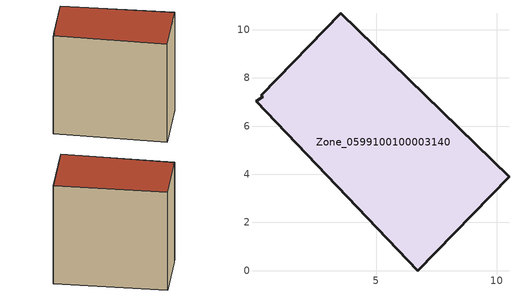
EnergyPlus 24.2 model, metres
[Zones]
Zone_0599100100003140
 floor ground (C_G): 0.29,7.22 0.24,7.28 3.53,10.67 10.51,3.9 6.73,0 0.01,7.02 z0
 wall outside (C_F): 6.73,0 10.51,3.9 3.53,10.67 0.24,7.28 0.29,7.22 0.01,7.02 6.73,0 z0:9.51
 roof outside (C_R): 0.29,7.22 0.01,7.02 6.73,0 10.51,3.9 3.53,10.67 0.24,7.28 z9.51
[BUILDING]
Pand.0599100100003140: North Axis=0; Terrain=City; Loads Convergence Tolerance Value=0.04; Temperature Convergence Tolerance Value=0.4; Solar Distribution=FullExterior; Maximum Number of Warmup Days=25; Minimum Number of Warmup Days=1
[Site:Location]
Rotterdam.The.Hague.AP_ZH_NLD Design_Conditions: Latitude=51.96; Longitude=4.45; Time Zone=1; Elevation=-4.5
[SITE:GROUNDTEMPERATURE:BUILDINGSURFACE]
18, 18, 18, 18, 18, 18, 18, 18, 18, 18, 18, 18
[MATERIAL] Thermal Absorptance=0.9; Solar Absorptance=0.7; Visible Absorptance=0.7
Name | Roughness | Thickness | Conductivity | Density | Specific Heat
G.TI.2006-2014 | MediumSmooth | 0.15 | 0.06 | 540 | 1210
F.TI.2006-2014 | Rough | 0.3 | 0.12 | 1920 | 840
R.TI.2006-2014 | MediumRough | 0.2 | 0.08 | 1500 | 1000
[CONSTRUCTION]
C_G: G.TI.2006-2014
C_F: F.TI.2006-2014
C_R: R.TI.2006-2014
[ZONE]
Zone_0599100100003140: Type=1; Multiplier=1; Ceiling Height=Autocalculate; Volume=Autocalculate; Floor Area=autocalculate; Part of Total Floor Area=Yes
[ZONEINFILTRATION:DESIGNFLOWRATE]
Infil_Zone_0599100100003140: Zone or ZoneList or Space or SpaceList=Zone_0599100100003140; Schedule=AlwaysOn; Design Flow Rate Calculation Method=Flow/Area; Flow Rate per Floor Area=0.0015; Constant Term Coefficient=1; Temperature Term Coefficient=0; Velocity Term Coefficient=0; Velocity Squared Term Coefficient=0
[HVACTEMPLATE:ZONE:IDEALLOADSAIRSYSTEM]
Zone_0599100100003140: Maximum Heating Supply Air Temperature=50; Minimum Cooling Supply Air Temperature=13; Maximum Heating Supply Air Humidity Ratio=0.0156; Minimum Cooling Supply Air Humidity Ratio=0.0077; Heating Limit=NoLimit; Cooling Limit=NoLimit; Dehumidification Control Type=ConstantSensibleHeatRatio; Cooling Sensible Heat Ratio=0.7; Dehumidification Setpoint=60; Humidification Control Type=None; Humidification Setpoint=30; Outdoor Air Method=None; Outdoor Air Flow Rate per Person=0.00944; Outdoor Air Flow Rate per Zone Floor Area=0; Outdoor Air Flow Rate per Zone=0; Demand Controlled Ventilation Type=None; Outdoor Air Economizer Type=NoEconomizer; Heat Recovery Type=None; Sensible Heat Recovery Effectiveness=0.7; Latent Heat Recovery Effectiveness=0.65
[ZONECONTROL:THERMOSTAT]
ThermostatControl_Zone_0599100100003140: Zone or ZoneList=Zone_0599100100003140; Control Type Schedule=DualSetpointControlType; Control 1=Thermostat_Zone_0599100100003140; Temperature Difference Between Cutout And Setpoint=0
[THERMOSTATSETPOINT:DUALSETPOINT]
Thermostat_Zone_0599100100003140: Heating Setpoint Temperature Schedule=HeatingSetpoint_Zone_0599100100003140; Cooling Setpoint Temperature Schedule=CoolingSetpoint_Zone_0599100100003140
[SCHEDULE:COMPACT]
HeatingSetpoint_Zone_0599100100003140: Through: 12/31, For: AllDays, Until: 24:00, 21
CoolingSetpoint_Zone_0599100100003140: Through: 12/31, For: AllDays, Until: 24:00, 24
DualSetpointControlType: Through: 12/31, For: AllDays, Until: 24:00, 4
AlwaysOn: Through: 12/31, For: AllDays, Until: 24:00, 1
